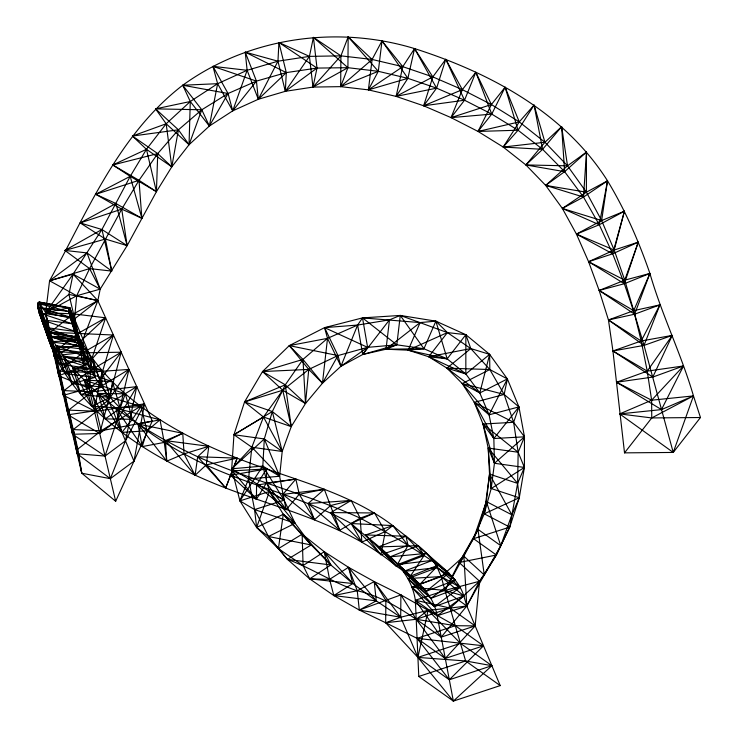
<?xml version="1.0" encoding="UTF-8"?>
<svg xmlns="http://www.w3.org/2000/svg" width="738" height="738" viewBox="0 0 738 738"><rect width="100%" height="100%" fill="white"/><g stroke="black" fill="none" stroke-linecap="round" stroke-linejoin="round"><path stroke-width="1.11" d="M400.688 617.245L374.212 581.562L376.26 600.861L333.834 595.557L352.792 583.527L324.259 551.701L329.563 579.348L333.834 595.557L357.257 590.76L374.212 581.562L385.873 600.381L385.66 622.752L417.92 657.41L449.322 679.772L483.51 645.796L455.291 625.704L400.9 594.883L359.305 610.049L376.26 600.861L348.521 567.319L352.792 583.527L309.674 578.85L330.836 564.985L302.137 534.192L311.215 544.958L283.272 514.266L256.621 527.486L269.435 491.499L284.112 500.18L262.811 466.084L231.714 468.787L251.843 447.237L279.628 476.259L262.811 466.084L239.915 500.89L269.435 491.499L295.117 523.288L283.272 514.266L278.411 548.638L303.097 565.566L324.259 551.701L330.836 564.985L287.488 559.404L311.215 544.958L268.475 536.508L295.117 523.288L254.592 509.571L284.112 500.18L231.714 468.787L264.315 438.944L282.202 451.471L263.475 417.016L233.955 434.719L251.843 447.237L282.202 451.471L272.331 411.546L244.564 401.924L282.737 390.245L291.242 426.629L263.475 417.016L244.564 401.924L285.283 384.821L305.495 403.511L308.761 369.415L262.525 371.546L282.737 390.245L305.495 403.511L302.967 359.424L289.268 345.624L327.515 338.364L322.46 383.216L308.761 369.415L289.268 345.624L337.976 355.568L340.919 366.297L367.598 347.349L362.515 317.884L396.813 344.812L386.029 349.222L423.944 348.733L435.863 321.15L447.163 358.862L428.723 356.758L465.835 373.945L489.645 354.36L479.801 392.948L462.246 383.557L489.073 414.811L518.934 406.915L493.842 438.52L482.993 424.009L494.451 463.279L524.404 467.449L491.194 488.528L488.196 448.077L517.615 483.372L489.525 474.128L484.229 513.823L519.284 497.772L491.194 488.528L489.525 474.128L488.196 448.077L494.451 463.279L524.469 436.831L493.842 438.52L474.285 402.348L489.073 414.811L507.375 378.935L479.801 392.948L446.97 368.151L465.835 373.945L465.844 334.692L447.163 358.862L408.169 350.163L423.944 348.733L400.273 315.44L396.813 344.812L362.709 354.508L367.598 347.349L324.572 327.635L327.515 338.364L340.919 366.297L357.626 325.052L362.709 354.508L389.479 319.849L386.029 349.222L420.088 322.589L408.169 350.163L447.403 332.589L428.723 356.758L470.779 348.567L446.97 368.151L489.82 369.535L462.246 383.557L504.146 394.452L474.285 402.348L513.62 422.32L482.993 424.009L488.196 448.077L518.159 452.246L524.469 436.831L513.62 422.32L518.934 406.915L504.146 394.452L507.375 378.935L489.82 369.535L489.645 354.36L470.779 348.567L447.403 332.589L435.863 321.15L420.088 322.589L362.515 317.884L357.626 325.052L324.572 327.635L337.976 355.568L322.46 383.216L302.967 359.424L262.525 371.546L285.283 384.821L291.242 426.629L272.331 411.546L233.955 434.719L264.315 438.944L279.628 476.259L248.531 478.971L239.915 500.89L254.592 509.571L256.621 527.486L278.411 548.638L302.137 534.192L303.097 565.566L309.674 578.85L329.563 579.348L348.521 567.319L357.257 590.76L359.305 610.049L400.688 617.245L400.9 594.883L374.212 581.562L348.521 567.319L324.259 551.701L302.137 534.192L283.272 514.266L269.435 491.499L262.811 466.084L264.315 438.944L272.331 411.546L285.283 384.821L302.967 359.424L327.515 338.364L357.626 325.052L389.479 319.849L400.273 315.44L435.863 321.15L465.844 334.692L489.645 354.36L507.375 378.935L518.934 406.915L524.469 436.831L524.404 467.449L519.284 497.772L509.737 527.107L496.36 555.022L484.266 574.948L466.803 605.999L441.241 637.115C415.06 618.61 389.194 597.992 357.257 590.76C332.856 582.771 311.565 568.039 287.488 559.404L268.475 536.508L254.592 509.571L248.531 478.971L251.843 447.237L263.475 417.016L282.737 390.245L308.761 369.415L337.976 355.568L367.598 347.349L396.813 344.812L423.944 348.733L447.163 358.862L465.835 373.945L479.801 392.948L489.073 414.811L493.842 438.52L494.451 463.279L491.194 488.528L484.229 513.823L473.575 538.685L459.156 562.504L444.949 590.446L465.632 660.971L500.216 685.602L453.363 701.1L418.778 676.478L415.356 600.234C409.987 564.561 375.43 545.751 351.14 523.528C298.198 494.128 237.036 483.491 184.076 453.861C149.528 435.125 116.687 410.808 95.101 377.395C82.601 356.02 73.182 332.118 68.44 307.903L39.123 302.054L37.537 303.3L37.739 307.276L39.169 312.866C46.872 333.447 52.472 355.218 65.027 373.585C72.813 385.393 81.983 396.195 91.826 406.324C129.344 443.566 176.779 469.045 225.69 488.039C284.13 510.327 347.561 524.921 396.454 566.249C414.673 578.011 433.344 593.094 437.2 615.787L453.363 701.1L491.868 665.694L460.466 643.342L428.095 610.298L400.688 617.245L385.66 622.752L359.305 610.049L333.834 595.557L309.674 578.85L287.488 559.404L268.475 536.508L256.621 527.486L239.915 500.89L231.714 468.787L233.955 434.719L244.564 401.924L262.525 371.546L289.268 345.624L324.572 327.635L362.515 317.884L400.273 315.44L447.403 332.589L465.844 334.692L470.779 348.567L489.82 369.535L504.146 394.452L513.62 422.32L518.159 452.246L517.615 483.372L519.284 497.772L511.858 514.829L500.761 545.686L496.36 555.022L479.552 581.24L466.803 605.999L437.2 615.787L415.356 600.234L444.949 590.446L479.552 581.24L484.266 574.948L500.761 545.686L509.737 527.107L517.615 483.372L524.404 467.449L518.159 452.246L482.993 424.009L474.285 402.348L462.246 383.557L446.97 368.151L428.723 356.758L408.169 350.163L386.029 349.222L362.709 354.508L340.919 366.297L322.46 383.216L305.495 403.511L291.242 426.629L282.202 451.471L279.628 476.259L284.112 500.18L295.117 523.288L311.215 544.958L330.836 564.985L352.792 583.527L376.26 600.861L400.688 617.245L417.92 657.41L453.363 701.1M466.803 605.999L463.861 596.027L434.461 606.618L411.795 587.18L444.949 590.446L463.87 556.212L466.803 605.999L450.125 608.075L416.214 619.293L385.66 622.752L417.071 638.352L445.282 658.444L475.152 625.898L479.552 581.24L459.156 562.504L477.975 529.358L486.351 501.545L489.525 474.128L511.858 514.829L486.351 501.545L473.575 538.685L496.36 555.022L459.156 562.504L463.87 556.212L477.975 529.358L500.761 545.686L486.351 501.545L484.229 513.823L509.737 527.107L473.575 538.685L477.975 529.358L484.266 574.948L463.87 556.212L441.195 576.59L411.795 587.18L437.2 615.787L463.861 596.027C458.003 577.162 440.245 566.323 426.749 553.352C416.195 543.196 403.907 535.133 392.81 525.604C347.044 490.918 289.591 479.063 237.175 458.141C170.976 432.219 102.296 391.546 72.425 323.825L39.169 312.866L51.835 348.235L82.582 352.413L70.027 317.054L37.739 307.276L49.64 341.648L80.497 345.836L78.929 337.266L68.44 307.903L37.537 303.3L49.64 341.648L79.307 340.578L68.662 311.547L37.537 303.3L48.025 332.663L48.385 336.307L79.307 340.578L70.027 317.054L39.169 312.866L55.064 355.827L85.645 359.969L80.377 340.19L45.276 327.441L41.688 319.655L72.425 323.825L80.497 345.836L51.835 348.235L41.688 319.655L75.857 331.593L85.645 359.969L59.409 364.295L45.276 327.441L75.857 331.593L82.582 352.413L55.064 355.827L45.276 327.441C77.536 387.819 137.037 428.427 197.673 456.73C250.625 480.392 307.386 494.054 360.153 518.122C390.882 534.367 421.14 552.015 448.824 573.103L426.315 591.258L403.621 571.433L432.708 560.29L448.824 573.103L419.95 584.265L397.874 564.505L426.749 553.352L438.483 565.068L419.95 584.265L390.088 556.839L418.261 545.686L438.483 565.068L410.319 576.221L378.391 546.913L405.992 536.249L424.046 555.585L410.319 576.221L390.088 556.839L426.749 553.352L432.708 560.29L455.411 580.114L430.909 598.333L408.049 578.537L437.283 567.55L455.411 580.114L426.315 591.258L397.874 564.505L432.708 560.29L437.283 567.55L441.195 576.59L444.949 590.446L466.803 605.999L500.216 685.602M133.984 461.149L144.519 403.824L96.567 411.278L68.662 410.107L72.564 434.276L105.027 456.075L125.488 440.826L144.519 403.824L101.171 430.761L77.868 449.064L81.77 473.233L115.663 501.268L152.305 421.029L97.84 300.615L73.071 274.139L49.575 280.772L45.636 312.709L48.505 331.768L81.77 473.233L110.349 478.667L133.984 461.149L69.796 307.681L39.123 302.054L48.025 332.663L79.178 337.395L78.449 343.096L115.663 501.268M475.152 625.898L441.241 637.115L415.356 600.234L450.125 608.075L475.152 625.898L455.291 625.704L417.071 638.352L449.322 679.772L491.868 665.694L465.632 660.971L417.92 657.41L428.095 610.298L450.125 608.075L479.552 581.24M673.24 452.44L693.471 395.909C681.312 354.222 661.931 315.135 649.91 273.438C638.776 241.28 625.187 209.961 607.522 180.828C564.349 112.48 489.598 72.518 414.553 48.597C336.897 24.889 248.826 37.334 182.747 85.23C118.661 134.51 87.324 211.834 49.575 280.772L76.697 295.754L97.84 300.615L100.193 289.121L127.13 245.634L156.428 191.668L171.779 166.853L189.048 144.722L209.343 126.06L232.728 110.857L258.328 99.261L285.329 91.318L312.986 87.084L340.661 86.641L368.4 89.87L396.103 96.401L423.649 105.792L451.056 117.628L478.03 131.438L503.215 147.056L525.908 164.943L545.677 185.395L562.356 208.43L576.452 234.112L588.583 261.704L599.155 290.449L608.453 319.96L612.937 350.984L624.523 452.864L673.24 452.44L700.463 417.514L693.471 395.909L651.636 400.208L619.652 413.907L673.24 452.44L644.016 345.393L634.625 314.204L624.33 283.724L612.678 253.807L599.256 224.749L583.5 197.064L564.625 171.677L542.615 149.325L518.048 130.229L491.748 114.104L464.525 100.22L436.601 88.154L407.883 78.329L378.299 71.309L347.912 67.693L316.999 68.081L286.298 72.601L256.446 81.106L228.051 93.514L201.797 109.778L178.421 129.814L157.729 153.587L139.012 180.312L121.733 209.122L89.602 268.595L76.697 295.754L74.538 318.927L78.449 343.096L54.142 356.353L45.636 312.709L39.123 302.054L48.505 331.768L48.025 332.663L79.178 337.395L69.796 307.681L68.44 307.903L79.178 337.395L48.505 331.768L78.449 343.096L105.626 317.82L73.542 313.881L45.636 312.709L49.538 336.879L78.449 343.096L69.796 307.681L45.636 312.709L77.868 449.064M624.523 452.864L651.746 417.939L693.471 395.909L661.488 409.599L619.652 413.907L651.746 417.939L700.463 417.514M428.095 610.298L416.214 619.293L445.282 658.444L483.51 645.796L417.071 638.352M417.92 657.41L460.466 643.342M418.778 676.478L465.632 660.971M81.77 473.233L73.265 429.59L96.567 411.278L136.742 386.629L117.001 420.512L99.713 433.474L67.961 414.793L64.058 390.623L91.964 391.795L136.742 386.629L125.488 440.826L110.349 478.667L77.167 453.759L73.265 429.59L101.171 430.761L152.305 421.029M441.195 576.59L408.049 578.537L434.461 606.618L460.143 587.356L437.283 567.55L403.621 571.433L430.909 598.333L460.143 587.356L441.195 576.59L463.861 596.027L444.949 590.446M455.291 625.704L416.214 619.293L400.9 594.883M101.171 430.761L68.938 294.397L73.071 274.139L101.927 229.518L130.211 176.336L146.456 149.316L166.179 123.772L190.284 101.512L217.627 83.689L247.129 70.294L277.958 61.199L309.425 56.374L340.919 55.848L372.109 59.455L402.773 66.669L432.828 76.9L462.357 89.649L491.397 104.547L519.257 121.89L544.939 142.268L567.522 165.829L586.378 192.194L601.627 220.561L614.182 250.044L624.735 280.163L633.711 310.643L641.202 340.993L647.244 371.14L651.636 400.208L651.746 417.939M586.479 152.111L586.378 192.194L562.356 208.43L599.256 224.749L624.44 211.197L614.182 250.044L588.583 261.704L624.33 283.724L649.91 273.438L634.625 314.204L608.453 319.96L644.016 345.393L672.272 335.403L652.816 377.063L616.562 382.238L661.488 409.599L683.499 365.965L647.244 371.14L616.562 382.238L651.636 400.208L683.499 365.965L652.816 377.063L612.937 350.984L641.202 340.993L672.272 335.403L647.244 371.14L612.937 350.984L644.016 345.393L659.883 304.886L633.711 310.643L608.453 319.96L641.202 340.993L659.883 304.886L634.625 314.204L599.155 290.449L624.735 280.163L649.91 273.438L633.711 310.643L599.155 290.449L624.33 283.724L638.269 242.156L614.182 250.044L576.452 234.112L601.627 220.561L624.44 211.197L612.678 253.807L588.583 261.704L624.735 280.163L638.269 242.156L612.678 253.807L576.452 234.112L599.256 224.749L607.522 180.828L586.378 192.194L545.677 185.395L567.522 165.829L586.479 152.111L583.5 197.064L562.356 208.43L601.627 220.561L607.522 180.828L583.5 197.064L545.677 185.395L564.625 171.677L586.479 152.111M101.872 370.31L101.798 387.081L80.931 394.59L63.514 356.177L93.191 359.581L101.798 387.081L72.112 383.686L56.033 345.725L86.106 349.535L95.101 377.395L72.112 383.686L63.514 356.177L101.872 370.31L110.063 397.33L91.826 406.324L72.739 367.561L101.872 370.31M340.919 55.848L340.661 86.641L378.299 71.309L382.007 40.894L402.773 66.669L396.103 96.401L436.601 88.154L445.78 59.261L462.357 89.649L451.056 117.628L491.748 114.104L505.115 87.204L519.257 121.89L503.215 147.056L542.615 149.325L561.646 126.641L567.522 165.829L525.908 164.943L544.939 142.268L561.646 126.641L564.625 171.677L525.908 164.943L542.615 149.325L534.081 105.064L519.257 121.89L478.03 131.438L491.397 104.547L505.115 87.204L518.048 130.229L503.215 147.056L544.939 142.268L534.081 105.064L518.048 130.229L478.03 131.438L491.748 114.104L475.825 72.241L462.357 89.649L423.649 105.792L432.828 76.9L445.78 59.261L464.525 100.22L451.056 117.628L491.397 104.547L475.825 72.241L464.525 100.22L423.649 105.792L436.601 88.154L414.553 48.597L402.773 66.669L368.4 89.87L372.109 59.455L382.007 40.894L407.883 78.329L396.103 96.401L432.828 76.9L414.553 48.597L407.883 78.329L368.4 89.87L378.299 71.309L348.161 36.9L340.919 55.848L312.986 87.084L309.425 56.374L313.429 37.361L340.919 55.848M348.161 36.9L347.912 67.693L340.661 86.641L372.109 59.455L348.161 36.9M256.575 485.087L256.418 499.248L230.533 475.272L237.175 458.141L197.673 456.73L195.09 475.3L165.45 440.614L182.756 433.307L184.076 453.861L195.09 475.3L206.253 464.885L237.175 458.141L225.69 488.039L197.673 456.73L208.836 446.315L165.45 440.614L166.77 461.167L184.076 453.861L208.836 446.315L206.253 464.885L225.69 488.039L230.533 475.272L266.566 468.888L266.409 483.058L256.418 499.248L232.332 470.909L266.566 468.888L256.575 485.087L286.252 509.598L299.25 494.266L324.323 489.303L339.775 530.271L360.153 518.122L374.535 512.965L385.264 531.545L380.882 554.773L408.031 545.428L405.992 536.249L365.661 534.949L380.882 554.773L351.14 523.528L374.535 512.965L330.79 512.596L339.775 530.271L308.106 503.51L324.323 489.303L282.848 494.414L286.252 509.598L266.409 483.058L295.846 479.082L299.25 494.266L314.443 519.718L330.661 505.512L351.168 500.447L360.153 518.122L361.869 542.116L385.264 531.545L392.81 525.604L408.031 545.428L396.454 566.249L365.661 534.949L392.81 525.604L351.14 523.528L361.869 542.116L330.79 512.596L351.168 500.447L308.106 503.51L314.443 519.718L282.848 494.414L295.846 479.082L256.575 485.087M190.284 101.512L189.048 144.722L166.179 123.772L155.552 108.864L190.284 101.512L209.343 126.06L228.051 93.514L212.95 66.346L247.129 70.294L258.328 99.261L286.298 72.601L278.918 42.481L309.425 56.374L285.329 91.318L277.958 61.199L278.918 42.481L316.999 68.081L312.986 87.084L347.912 67.693L313.429 37.361L316.999 68.081L285.329 91.318L286.298 72.601L245.237 52.14L247.129 70.294L232.728 110.857L217.627 83.689L212.95 66.346L256.446 81.106L258.328 99.261L277.958 61.199L245.237 52.14L256.446 81.106L232.728 110.857L228.051 93.514L182.747 85.23L190.284 101.512M157.729 153.587L156.428 191.668L130.211 176.336L112.794 164.98L146.456 149.316L171.779 166.853L178.421 129.814L155.552 108.864L201.797 109.778L209.343 126.06L217.627 83.689L182.747 85.23L201.797 109.778L189.048 144.722L178.421 129.814L132.397 136.05L146.456 149.316L156.428 191.668L139.012 180.312L112.794 164.98L157.729 153.587L171.779 166.853L166.179 123.772L132.397 136.05L157.729 153.587M91.521 359.563L89.077 388.289L63.357 395.319L54.843 351.666L78.145 333.355L105.626 317.82L91.521 359.563L83.763 365.688L58.745 375.836L50.239 332.192L73.542 313.881L97.84 300.615L68.938 294.397L45.636 312.709L74.538 318.927L97.84 300.615L83.034 339.249L83.763 365.688L54.142 356.353L50.239 332.192L113.403 335.024L100.017 379.876L94.399 410.881L67.961 414.793L59.446 371.149L82.748 352.838L113.403 335.024L91.521 359.563M112.444 381.721L110.063 397.33L80.931 394.59L72.739 367.561L112.444 381.721L120.165 408.096L105.276 418.926L84.114 379.941L112.444 381.721M128.966 369.424L117.001 420.512L105.027 456.075L77.167 453.759L68.662 410.107L91.964 391.795L128.966 369.424L87.361 372.321L59.446 371.149L63.357 395.319L94.399 410.881L108.504 400.199L128.966 369.424M121.18 352.22L99.713 433.474L72.564 434.276L64.058 390.623L87.361 372.321L121.18 352.22L82.748 352.838L54.843 351.666L58.745 375.836L89.077 388.289L100.017 379.876L121.18 352.22M147.028 430.808L142.231 446.601L164.26 442.413L182.756 433.307L137.988 424.018L142.231 446.601L115.829 408.142L140.995 406.555L147.028 430.808L121.862 432.394L98.209 393.437L125.322 393.806L132.388 419.295L121.862 432.394L115.829 408.142L160.026 419.83L164.26 442.413L166.77 461.167L137.988 424.018L160.026 419.83L147.028 430.808M125.322 393.806L120.165 408.096L91.826 406.324L84.114 379.941L125.322 393.806M140.995 406.555L132.388 419.295L105.276 418.926L98.209 393.437L140.995 406.555M73.071 274.139L45.636 312.709L76.697 295.754L100.193 289.121L87.038 252.922L64.907 250.422L101.927 229.518L127.13 245.634L121.733 209.122L95.765 194.288L130.211 176.336L141.862 218.319L121.733 209.122L80.193 222.931L105.396 239.047L127.13 245.634L115.884 203.485L95.765 194.288L139.012 180.312L141.862 218.319L115.884 203.485L80.193 222.931L101.927 229.518L111.733 271.095L89.602 268.595L49.575 280.772L87.038 252.922L111.733 271.095L105.396 239.047L64.907 250.422L89.602 268.595L100.193 289.121L73.071 274.139M424.046 555.585L396.454 566.249L378.391 546.913L418.261 545.686L424.046 555.585M89.768 368.336L65.027 373.585L50.018 336.15L80.377 340.19L89.768 368.336L59.409 364.295L50.018 336.15L86.106 349.535L89.768 368.336M78.929 337.266L48.385 336.307L37.739 307.276L68.662 311.547L78.929 337.266M95.101 377.395L65.027 373.585L56.033 345.725L93.191 359.581L95.101 377.395"/></g></svg>
